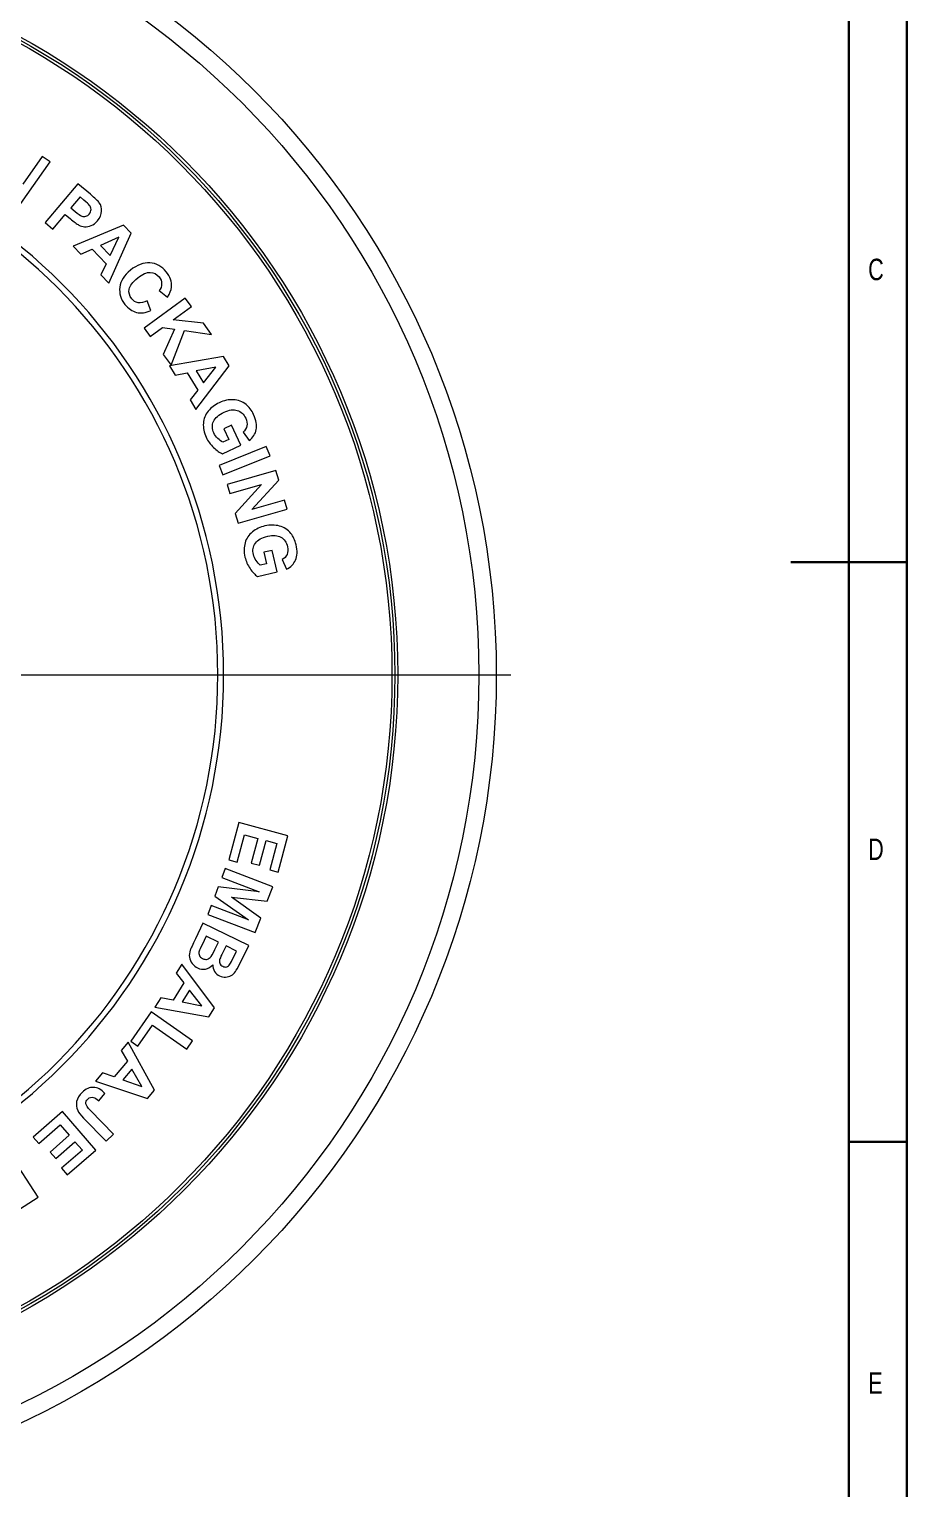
# Model space of a CAD drawing. Header units: millimetres. Extents: x 5 to 415, y 5 to 292.
# Drawn here: x 339.3 to 415, y 68.6 to 194.5 of the extents above; entities that cross this region are included whole.
import ezdxf

# ---------------------------------------------------------------- set-up
doc = ezdxf.new("R2010")
doc.units = ezdxf.units.MM
doc.layers.add('AM_BOR', color=7, linetype='Continuous', lineweight=30)
doc.styles.add('SLDTEXTSTYLE4', font='TXT', dxfattribs={"width": 0.75})
doc.dimstyles.new('SLDDIMSTYLE1', dxfattribs={"dimtxt": 0, "dimasz": 6, "dimexe": 0, "dimexo": 0.0625, "dimgap": 0, "dimtad": 0, "dimtih": 1, "dimtoh": 1, "dimdec": 0, "dimrnd": 1e-09, "dimzin": 0, "dimdsep": 46, "dimtxsty": 'Standard', "dimsah": 1, "dimcen": 0.09, "dimadec": 0, "dimazin": 0, "dimtfac": 6, "dimtdec": 0, "dimtofl": 0, "dimtmove": 0, "dimatfit": 3, "dimfxl": 1, "dimtolj": 1, "dimtzin": 0, "dimarcsym": 0})

# ---------------------------------------------------------------- blocks, each defined once
blk = doc.blocks.new('SW_CENTERMARKSYMBOL_0')
at = {"color": 0, "linetype": 'Continuous', "lineweight": 0}
blk.add_line((2.5, 0), (72.5, 0), dxfattribs=at)

msp = doc.modelspace()

# ---------------------------------------------------------------- linework, layer by layer
at = {"color": 7, "linetype": 'Continuous', "lineweight": 15}
for p, q in [((338.59277, 179.42381), (341.10872, 183.01691)), ((340.43442, 183.48906), (338.75442, 181.08976)), ((341.10872, 183.01691), (340.43442, 183.48906)), ((343.49422, 181.13876), (340.67472, 177.77861)), ((343.69527, 180.00086), (342.89567, 179.04796)), ((344.58242, 180.22561), (343.49422, 181.13876)), ((344.02302, 179.72581), (343.69527, 180.00086)), ((342.89567, 179.04796), (343.26647, 178.73686)), ((340.67472, 177.77861), (341.35302, 177.20946)), ((341.35302, 177.20946), (342.41647, 178.47686)), ((342.41647, 178.47686), (342.85847, 178.10596)), ((347.44977, 177.55496), (343.10762, 175.73701)), ((348.10032, 176.88131), (347.44977, 177.55496)), ((347.03152, 176.51501), (345.44902, 175.81031)), ((346.16527, 172.57071), (348.10032, 176.88131)), ((346.28047, 174.94926), (347.03152, 176.51501)), ((343.10762, 175.73701), (343.76027, 175.06116)), ((343.76027, 175.06116), (344.72842, 175.49346)), ((344.72842, 175.49346), (345.94652, 174.23211)), ((345.44902, 175.81031), (346.28047, 174.94926)), ((345.94652, 174.23211), (345.49557, 173.26421)), ((345.49557, 173.26421), (346.16527, 172.57071)), ((352.77292, 171.26601), (349.22432, 168.68781)), ((350.51882, 171.91431), (351.23357, 171.36431)), ((353.29337, 170.54971), (352.77292, 171.26601)), ((349.81362, 170.19996), (349.48492, 171.03766)), ((351.71777, 169.40496), (353.29337, 170.54971)), ((349.22432, 168.68781), (349.74472, 167.97151)), ((349.74472, 167.97151), (350.81717, 168.75066)), ((350.81717, 168.75066), (351.83302, 168.59996)), ((354.34507, 169.10221), (351.71777, 169.40496)), ((355.04502, 168.13881), (354.34507, 169.10221)), ((351.83302, 168.59996), (350.87567, 166.41486)), ((351.54922, 165.48786), (352.69207, 168.47051)), ((352.69207, 168.47051), (355.04502, 168.13881)), ((350.87567, 166.41486), (351.54922, 165.48786)), ((356.05952, 166.23726), (351.41967, 165.44266)), ((356.54182, 165.43451), (356.05952, 166.23726)), ((351.41967, 165.44266), (351.90357, 164.63731)), ((353.68667, 161.66971), (356.54182, 165.43451)), ((355.41797, 165.31806), (353.71752, 164.98736)), ((353.71752, 164.98736), (354.33402, 163.96136)), ((354.33402, 163.96136), (355.41797, 165.31806)), ((351.90357, 164.63731), (352.94417, 164.84076)), ((352.94417, 164.84076), (353.84727, 163.33771)), ((353.84727, 163.33771), (353.19017, 162.49606)), ((353.19017, 162.49606), (353.68667, 161.66971)), ((356.76022, 160.32246), (356.09012, 160.00996)), ((356.09012, 160.00996), (356.51867, 159.09086)), ((357.56692, 158.59256), (356.76022, 160.32246)), ((356.51867, 159.09086), (356.01422, 158.85566)), ((357.76437, 159.71796), (358.28502, 158.99051)), ((359.74897, 158.48661), (355.68202, 156.84346)), ((355.98322, 157.85406), (357.56692, 158.59256)), ((356.01372, 156.02246), (360.08067, 157.66561)), ((360.08067, 157.66561), (359.74897, 158.48661)), ((355.68202, 156.84346), (356.01372, 156.02246)), ((360.58892, 156.41071), (356.37247, 155.20166)), ((360.82652, 155.58216), (360.58892, 156.41071)), ((356.37247, 155.20166), (356.59937, 154.41041)), ((356.59937, 154.41041), (359.34912, 155.19886)), ((359.34912, 155.19886), (357.08667, 152.71106)), ((358.50582, 153.04896), (360.82652, 155.58216)), ((361.32137, 153.85631), (358.50582, 153.04896)), ((361.54827, 153.06506), (361.32137, 153.85631)), ((357.08667, 152.71106), (357.33182, 151.85601)), ((357.33182, 151.85601), (361.54827, 153.06506)), ((360.27587, 149.51646), (359.55542, 149.35016)), ((359.55542, 149.35016), (359.78352, 148.36206)), ((360.70522, 147.65666), (360.27587, 149.51646)), ((361.13237, 148.71641), (361.49042, 147.89661)), ((359.00262, 147.26356), (360.70522, 147.65666)), ((359.78352, 148.36206), (359.24117, 148.23686)), ((357.38172, 126.04001), (356.51842, 122.81821)), ((361.61862, 124.90476), (357.38172, 126.04001)), ((357.23262, 122.62686), (357.86672, 124.99336)), ((357.86672, 124.99336), (359.01992, 124.68436)), ((359.01992, 124.68436), (358.45002, 122.55756)), ((360.77702, 121.76386), (361.61862, 124.90476)), ((359.16327, 122.36646), (359.73317, 124.49326)), ((359.73317, 124.49326), (360.67227, 124.24161)), ((360.67227, 124.24161), (360.05982, 121.95601)), ((356.51842, 122.81821), (357.23262, 122.62686)), ((358.45002, 122.55756), (359.16327, 122.36646)), ((356.22032, 122.08296), (355.92572, 121.31546)), ((355.92572, 121.31546), (359.14927, 120.07801)), ((360.31532, 120.51101), (356.22032, 122.08296)), ((360.05982, 121.95601), (360.77702, 121.76386)), ((355.61462, 120.50501), (355.30902, 119.70891)), ((355.30902, 119.70891), (358.22037, 117.65821)), ((359.14927, 120.07801), (355.61462, 120.50501)), ((356.76162, 119.60311), (359.84027, 119.27346)), ((359.27337, 117.79656), (356.76162, 119.60311)), ((359.84027, 119.27346), (360.31532, 120.51101)), ((354.99682, 118.89561), (354.70222, 118.12811)), ((358.22037, 117.65821), (354.99682, 118.89561)), ((354.29817, 117.36696), (353.64362, 116.02496)), ((358.24062, 115.44411), (354.29817, 117.36696)), ((354.70222, 118.12811), (358.79722, 116.55616)), ((358.79722, 116.55616), (359.27337, 117.79656)), ((354.57417, 116.24606), (354.21512, 115.50991)), ((355.62792, 115.73211), (354.57417, 116.24606)), ((355.31452, 115.08956), (355.62792, 115.73211)), ((356.28422, 115.41201), (356.02992, 114.89061)), ((357.19572, 114.96746), (356.28422, 115.41201)), ((356.97277, 114.51031), (357.19572, 114.96746)), ((357.47192, 113.86806), (358.24062, 115.44411)), ((352.48587, 113.84826), (351.98797, 113.05146)), ((355.30027, 110.07486), (352.48587, 113.84826)), ((352.64167, 112.21666), (351.71247, 110.72961)), ((351.98797, 113.05146), (352.64167, 112.21666)), ((350.66422, 110.93301), (350.15337, 110.11546)), ((351.71247, 110.72961), (350.66422, 110.93301)), ((353.12342, 111.59416), (352.48912, 110.57906)), ((354.19002, 110.22916), (353.12342, 111.59416)), ((349.83992, 109.72556), (348.06912, 107.19666)), ((353.40372, 107.23016), (349.83992, 109.72556)), ((350.15337, 110.11546), (354.80402, 109.28066)), ((352.48912, 110.57906), (354.19002, 110.22916)), ((354.80402, 109.28066), (355.30027, 110.07486)), ((348.67482, 106.77256), (349.93772, 108.57621)), ((349.93772, 108.57621), (352.89587, 106.50491)), ((347.84727, 107.10791), (347.24332, 106.38816)), ((350.10912, 102.97956), (347.84727, 107.10791)), ((348.06912, 107.19666), (348.67482, 106.77256)), ((352.89587, 106.50491), (353.40372, 107.23016)), ((347.24332, 106.38816), (347.77447, 105.47051)), ((345.63762, 104.47456), (345.01792, 103.73606)), ((346.64737, 104.12726), (345.63762, 104.47456)), ((347.77447, 105.47051), (346.64737, 104.12726)), ((348.16487, 104.78701), (347.39552, 103.87011)), ((349.03117, 103.28686), (348.16487, 104.78701)), ((345.01792, 103.73606), (349.50717, 102.26216)), ((347.39552, 103.87011), (349.03117, 103.28686)), ((345.31287, 102.04116), (345.84637, 102.68976)), ((349.50717, 102.26216), (350.10912, 102.97956)), ((342.16922, 101.11646), (339.65197, 98.92821)), ((345.04697, 97.80606), (342.16922, 101.11646)), ((346.56862, 99.17351), (344.60067, 101.21136)), ((340.13702, 98.37016), (341.98607, 99.97751)), ((341.98607, 99.97751), (342.76932, 99.07651)), ((344.00422, 100.55731), (345.93317, 98.55981)), ((339.65197, 98.92821), (340.13702, 98.37016)), ((342.76932, 99.07651), (341.10757, 97.63196)), ((341.59197, 97.07471), (343.25377, 98.51921)), ((343.25377, 98.51921), (343.89162, 97.78546)), ((345.93317, 98.55981), (346.56862, 99.17351)), ((340.07722, 93.74961), (337.68822, 97.42836)), ((341.10757, 97.63196), (341.59197, 97.07471)), ((343.89162, 97.78546), (342.10577, 96.23306)), ((342.59287, 95.67271), (345.04697, 97.80606)), ((342.10577, 96.23306), (342.59287, 95.67271)), ((337.35007, 91.97861), (340.07722, 93.74961))]:
    msp.add_line(p, q, dxfattribs=at)
for radius in [71.25, 69.75, 62.75, 62.5, 62.25]:
    msp.add_circle((308.34447, 138.78306), radius, dxfattribs=at)
for points in [[(342.09727, 172.53586), (333.45922, 181.17391), (321.52567, 186.51676), (308.34447, 186.51676)], [(341.74377, 172.18236), (333.19622, 180.72991), (321.38772, 186.01676), (308.34447, 186.01676)], [(345.34632, 179.49796), (345.24937, 179.63661), (344.99472, 179.87966), (344.58242, 180.22561)], [(343.26647, 178.73686), (343.53407, 178.51231), (343.72762, 178.37921), (343.84717, 178.33891)], [(344.49217, 179.29351), (344.42392, 179.37741), (344.26712, 179.52101), (344.02302, 179.72581)], [(344.63967, 178.91641), (344.63482, 179.05511), (344.58532, 179.18206), (344.49217, 179.29351)], [(344.49362, 178.52306), (344.59602, 178.64506), (344.64467, 178.77621), (344.63967, 178.91641)], [(345.20087, 177.94556), (345.42472, 178.21236), (345.54297, 178.48511), (345.55487, 178.76306)], [(345.55487, 178.76306), (345.56682, 179.04096), (345.49677, 179.28641), (345.34632, 179.49796)], [(342.85847, 178.10596), (343.16592, 177.84801), (343.41442, 177.66746), (343.60327, 177.56366)], [(343.60327, 177.56366), (343.74382, 177.48971), (343.90582, 177.44441), (344.08782, 177.42771)], [(343.84717, 178.33891), (343.96667, 178.29861), (344.08302, 178.29431), (344.19767, 178.32611)], [(344.08782, 177.42771), (344.27122, 177.41116), (344.45842, 177.44206), (344.65167, 177.51981)], [(344.19767, 178.32611), (344.31157, 178.35851), (344.41022, 178.42371), (344.49362, 178.52306)], [(344.65167, 177.51981), (344.84432, 177.59686), (345.02757, 177.73906), (345.20087, 177.94556)], [(349.71937, 174.31181), (349.16792, 174.35016), (348.60852, 174.14026), (348.04107, 173.68071)], [(351.12582, 173.53731), (350.73892, 174.01511), (350.27002, 174.27281), (349.71937, 174.31181)], [(356.07817, 138.78306), (356.07817, 151.96426), (350.73537, 163.89776), (342.09727, 172.53586)], [(348.04107, 173.68071), (347.50532, 173.24691), (347.20052, 172.75831), (347.12687, 172.21636)], [(347.93487, 172.03486), (347.99142, 172.33826), (348.23627, 172.66396), (348.66722, 173.01296)], [(348.66722, 173.01296), (349.07357, 173.34201), (349.43087, 173.50126), (349.73907, 173.49066)], [(349.73907, 173.49066), (350.04807, 173.48066), (350.30507, 173.34836), (350.50942, 173.09601)], [(350.50942, 173.09601), (350.65727, 172.91346), (350.73237, 172.71676), (350.73352, 172.50606)], [(350.73352, 172.50606), (350.73527, 172.29456), (350.66367, 172.09731), (350.51882, 171.91431)], [(351.57862, 172.22191), (351.61467, 172.68211), (351.46322, 173.12061), (351.12582, 173.53731)], [(355.57817, 138.78306), (355.57817, 151.82631), (350.29127, 163.63486), (341.74377, 172.18236)], [(347.12687, 172.21636), (347.05402, 171.67511), (347.20072, 171.17751), (347.56702, 170.72511)], [(348.14932, 171.20851), (347.94882, 171.45611), (347.87687, 171.73161), (347.93487, 172.03486)], [(348.70637, 170.87771), (348.48302, 170.91491), (348.29782, 171.02516), (348.14932, 171.20851)], [(351.23357, 171.36431), (351.44367, 171.66316), (351.55937, 171.94871), (351.57862, 172.22191)], [(347.56702, 170.72511), (347.86332, 170.35926), (348.19862, 170.13011), (348.57097, 170.03871)], [(348.57097, 170.03871), (348.94477, 169.94716), (349.35852, 170.00096), (349.81362, 170.19996)], [(349.48492, 171.03766), (349.18877, 170.89376), (348.92897, 170.83976), (348.70637, 170.87771)], [(356.92812, 162.50456), (356.52527, 162.52746), (356.11637, 162.44271), (355.70262, 162.24976)], [(358.02327, 162.08676), (357.69582, 162.34196), (357.33047, 162.48031), (356.92812, 162.50456)], [(354.75247, 161.52276), (354.50017, 161.21576), (354.35947, 160.86736), (354.32872, 160.47661)], [(355.70262, 162.24976), (355.32122, 162.07191), (355.00487, 161.82971), (354.75247, 161.52276)], [(355.20597, 160.62766), (355.34397, 160.94781), (355.64972, 161.21771), (356.12082, 161.43741)], [(356.12082, 161.43741), (356.55867, 161.64156), (356.93607, 161.69241), (357.25582, 161.58911)], [(357.25582, 161.58911), (357.57462, 161.48541), (357.81562, 161.25861), (357.97922, 160.90781)], [(358.66507, 161.22761), (358.48812, 161.60711), (358.27437, 161.89391), (358.02327, 162.08676)], [(358.89407, 159.92696), (358.97137, 160.29996), (358.89512, 160.73426), (358.66507, 161.22761)], [(354.32872, 160.47661), (354.29887, 160.08631), (354.38102, 159.68296), (354.57482, 159.26736)], [(355.23647, 159.63901), (355.07812, 159.97871), (355.06747, 160.30841), (355.20597, 160.62766)], [(358.07957, 160.25031), (358.03872, 160.04311), (357.93337, 159.86546), (357.76437, 159.71796)], [(357.97922, 160.90781), (358.08712, 160.67636), (358.12042, 160.45756), (358.07957, 160.25031)], [(358.28502, 158.99051), (358.61352, 159.24061), (358.81622, 159.55261), (358.89407, 159.92696)], [(354.57482, 159.26736), (354.72717, 158.94061), (354.93982, 158.64651), (355.21182, 158.38456)], [(355.57167, 159.17891), (355.42692, 159.31761), (355.31507, 159.47051), (355.23647, 159.63901)], [(356.01422, 158.85566), (355.86417, 158.93331), (355.71592, 159.04106), (355.57167, 159.17891)], [(355.21182, 158.38456), (355.48477, 158.12311), (355.74172, 157.94656), (355.98322, 157.85406)], [(358.56157, 151.10801), (358.25087, 150.86016), (358.04082, 150.54861), (357.92952, 150.17281)], [(359.64207, 151.62156), (359.23207, 151.52691), (358.87222, 151.35576), (358.56157, 151.10801)], [(360.89377, 151.61601), (360.50447, 151.72216), (360.08687, 151.72426), (359.64207, 151.62156)], [(361.87812, 150.97961), (361.61087, 151.29736), (361.28227, 151.50861), (360.89377, 151.61601)], [(357.92952, 150.17281), (357.81917, 149.79726), (357.81567, 149.38561), (357.91882, 148.93881)], [(358.64332, 149.16476), (358.55902, 149.52996), (358.61717, 149.85466), (358.81902, 150.13816)], [(358.81902, 150.13816), (359.02057, 150.42261), (359.37577, 150.62306), (359.88222, 150.74001)], [(359.88222, 150.74001), (360.35297, 150.84866), (360.73267, 150.81996), (361.02397, 150.65246)], [(361.02397, 150.65246), (361.31427, 150.48471), (361.50282, 150.21276), (361.58987, 149.83561)], [(361.58987, 149.83561), (361.64732, 149.58681), (361.63442, 149.36581), (361.55137, 149.17161)], [(362.32722, 150.00586), (362.23307, 150.41381), (362.08362, 150.73881), (361.87812, 150.97961)], [(362.28082, 148.68596), (362.43402, 149.03476), (362.44967, 149.47546), (362.32722, 150.00586)], [(357.91882, 148.93881), (357.99992, 148.58756), (358.14677, 148.25561), (358.35837, 147.94286)], [(358.87547, 148.64501), (358.76277, 148.81081), (358.68512, 148.98366), (358.64332, 149.16476)], [(359.24117, 148.23686), (359.11057, 148.34401), (358.98797, 148.48021), (358.87547, 148.64501)], [(361.55137, 149.17161), (361.46832, 148.97741), (361.32832, 148.82556), (361.13237, 148.71641)], [(361.49042, 147.89661), (361.86372, 148.07296), (362.12682, 148.33601), (362.28082, 148.68596)], [(358.35837, 147.94286), (358.57097, 147.63036), (358.78567, 147.40426), (359.00262, 147.26356)], [(341.74377, 105.38376), (350.29127, 113.93126), (355.57817, 125.73981), (355.57817, 138.78306)], [(342.09727, 105.03026), (350.73537, 113.66836), (356.07817, 125.60186), (356.07817, 138.78306)], [(353.64362, 116.02496), (353.39977, 115.51556), (353.25267, 115.19076), (353.20197, 115.05186)], [(353.20197, 115.05186), (353.12242, 114.82816), (353.09797, 114.61966), (353.12867, 114.42631)], [(353.97257, 114.95211), (353.93597, 114.82341), (353.94217, 114.70106), (353.98852, 114.58641)], [(354.21512, 115.50991), (354.07497, 115.22261), (353.99367, 115.03731), (353.97257, 114.95211)], [(353.98852, 114.58641), (354.03577, 114.47131), (354.12942, 114.37906), (354.26892, 114.31101)], [(354.91422, 114.41101), (355.00472, 114.50096), (355.13812, 114.72796), (355.31452, 115.08956)], [(356.02992, 114.89061), (355.87857, 114.58041), (355.78917, 114.38541), (355.76167, 114.30566)], [(353.12867, 114.42631), (353.15937, 114.23291), (353.23972, 114.05286), (353.36787, 113.88696)], [(353.36787, 113.88696), (353.49692, 113.72061), (353.65122, 113.59421), (353.83022, 113.50691)], [(353.83022, 113.50691), (354.05782, 113.39591), (354.28742, 113.36346), (354.51942, 113.41051)], [(354.26892, 114.31101), (354.38737, 114.25326), (354.50172, 114.23386), (354.61207, 114.25046)], [(354.51942, 113.41051), (354.75007, 113.45706), (354.95982, 113.58431), (355.14647, 113.78986)], [(354.61207, 114.25046), (354.72292, 114.26801), (354.82382, 114.32106), (354.91422, 114.41101)], [(355.14647, 113.78986), (355.14072, 113.58241), (355.19062, 113.39111), (355.29602, 113.21586)], [(355.76167, 114.30566), (355.71102, 114.16221), (355.70542, 114.03196), (355.74542, 113.91591)], [(355.74542, 113.91591), (355.78537, 113.79981), (355.86937, 113.71111), (355.99697, 113.64891)], [(355.99697, 113.64891), (356.11902, 113.58936), (356.23427, 113.57406), (356.34317, 113.60386)], [(356.34317, 113.60386), (356.45247, 113.63461), (356.54717, 113.71231), (356.62722, 113.83691)], [(356.62722, 113.83691), (356.67492, 113.91136), (356.79012, 114.13586), (356.97277, 114.51031)], [(357.09177, 113.18876), (357.19312, 113.32906), (357.31967, 113.55596), (357.47192, 113.86806)], [(355.29602, 113.21586), (355.40187, 113.04151), (355.54752, 112.90911), (355.73202, 112.81911)], [(355.73202, 112.81911), (355.90182, 112.73631), (356.07572, 112.70146), (356.25192, 112.71551)], [(356.25192, 112.71551), (356.42897, 112.72916), (356.58702, 112.77596), (356.72872, 112.85681)], [(356.72872, 112.85681), (356.87042, 112.93766), (356.99127, 113.04801), (357.09177, 113.18876)], [(308.34447, 91.54936), (321.38772, 91.54936), (333.19622, 96.83621), (341.74377, 105.38376)], [(308.34447, 91.04936), (321.52567, 91.04936), (333.45922, 96.39221), (342.09727, 105.03026)], [(344.85222, 103.21196), (344.51517, 103.22436), (344.19197, 103.07976), (343.88052, 102.77896)], [(345.84637, 102.68976), (345.52002, 103.02626), (345.18787, 103.19961), (344.85222, 103.21196)], [(343.40022, 101.99286), (343.34497, 101.72516), (343.37587, 101.46966), (343.49157, 101.22641)], [(343.88052, 102.77896), (343.61532, 102.52291), (343.45472, 102.26136), (343.40022, 101.99286)], [(344.20147, 101.80121), (344.18147, 101.93951), (344.24312, 102.07716), (344.38487, 102.21406)], [(344.38487, 102.21406), (344.52522, 102.34956), (344.68492, 102.39441), (344.86317, 102.34801)], [(344.86317, 102.34801), (344.98112, 102.31701), (345.13097, 102.21471), (345.31287, 102.04116)], [(343.49157, 101.22641), (343.58152, 101.04211), (343.75237, 100.81811), (344.00422, 100.55731)], [(344.60067, 101.21136), (344.35377, 101.46706), (344.22072, 101.66361), (344.20147, 101.80121)]]:
    msp.add_open_spline(points, degree=3, dxfattribs=at)
at = {"layer": 'AM_BOR'}
for p, q in [((415, 5), (415, 292)), ((410, 287), (410, 56.04758)), ((415, 148.5), (405, 148.5)), ((410, 98.5), (415, 98.5))]:
    msp.add_line(p, q, dxfattribs=at)

# ---------------------------------------------------------------- block references
at = {"color": 7, "linetype": 'Continuous', "lineweight": 0}
msp.add_blockref('SW_CENTERMARKSYMBOL_0', (308.34447, 138.78306), dxfattribs=at)

# ---------------------------------------------------------------- texts
at = {"color": 7, "linetype": 'Continuous', "lineweight": 0, "char_height": 1.85208, "attachment_point": 1, "style": 'SLDTEXTSTYLE4'}
for s, insert in [('C', (411.66667, 174.66802)), ('D', (411.66667, 124.66802)), ('E', (411.66667, 78.63714))]:
    msp.add_mtext(s, dxfattribs=dict(at, insert=insert))

# ---------------------------------------------------------------- leaders
at = {"color": 7, "linetype": 'Continuous', "lineweight": 0}
msp.add_leader([(327.1393, 190.56473), (345.92048, 205.39556), (352.27048, 205.39556)], dimstyle='SLDDIMSTYLE1', dxfattribs=at)

doc.saveas('drawing.dxf')
